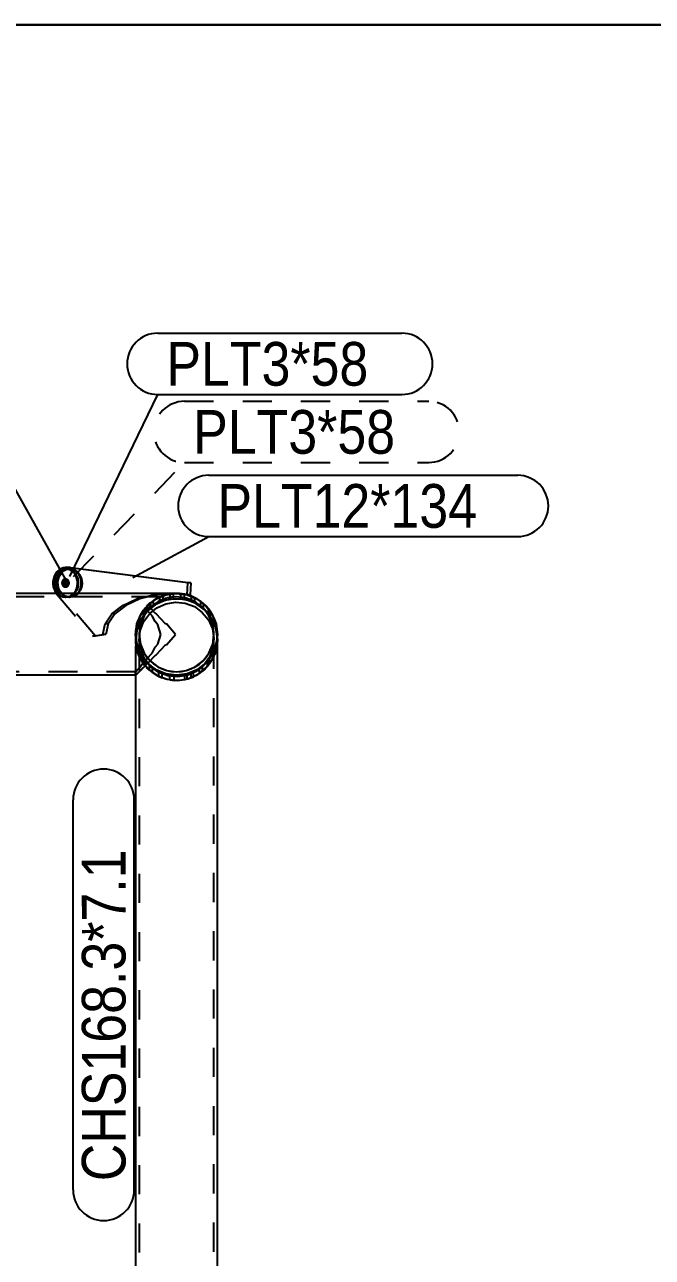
# Model space of a CAD drawing. Header units: millimetres. Extents: x 150000 to 150841, y 150000 to 150594.
# Drawn here: x 150350.9 to 150394, y 150490 to 150574.6 of the extents above; entities that cross this region are included whole.
import ezdxf

# ---------------------------------------------------------------- set-up
doc = ezdxf.new("R2010")
doc.units = ezdxf.units.MM
doc.linetypes.add('XKITLINE00', pattern=[0])
doc.linetypes.add('XKITLINE02', pattern=[4, 2, -2])
doc.styles.add('ARIAL', font='arial.ttf')

msp = doc.modelspace()

# ---------------------------------------------------------------- linework, layer by layer
at = {"color": 7, "linetype": 'XKITLINE00'}
for p, q in [((150822.962, 150574.58), (150017.917, 150574.58)), ((150017.944, 150574.605), (150822.945, 150574.605)), ((150359.987, 150553.427), (150376.757, 150553.427)), ((150353.812, 150536.284), (150346.121, 150549.961)), ((150353.945, 150536.723), (150359.987, 150549.227)), ((150359.987, 150549.227), (150376.757, 150549.227)), ((150363.491, 150543.677), (150384.711, 150543.677)), ((150358.278, 150536.669), (150363.491, 150539.477)), ((150363.491, 150539.477), (150384.711, 150539.477)), ((150354.18, 150494.634), (150354.18, 150521.412)), ((150358.38, 150494.634), (150358.38, 150521.412))]:
    msp.add_line(p, q, dxfattribs=at)
at = {"color": 7, "linetype": 'XKITLINE02'}
for p, q in [((150361.827, 150548.757), (150378.597, 150548.757)), ((150354.202, 150536.723), (150361.827, 150544.557)), ((150361.827, 150544.557), (150378.597, 150544.557)), ((150353.199, 150537.046), (150353.32, 150537.138)), ((150353.28, 150537.052), (150353.404, 150537.169)), ((150353.32, 150537.138), (150353.453, 150537.204)), ((150353.404, 150537.169), (150353.543, 150537.259)), ((150353.526, 150537.138), (150353.405, 150537.046)), ((150353.453, 150537.204), (150353.594, 150537.242)), ((150353.456, 150537.046), (150353.578, 150537.138)), ((150353.659, 150537.204), (150353.526, 150537.138)), ((150353.543, 150537.259), (150353.693, 150537.319)), ((150353.578, 150537.138), (150353.711, 150537.204)), ((150353.594, 150537.242), (150353.739, 150537.25)), ((150353.8, 150537.242), (150353.659, 150537.204)), ((150353.693, 150537.319), (150353.851, 150537.348)), ((150353.711, 150537.204), (150353.851, 150537.242)), ((150353.944, 150537.25), (150353.8, 150537.242)), ((150353.851, 150537.242), (150353.996, 150537.25)), ((150353.944, 150537.25), (150353.996, 150537.25)), ((150354.088, 150537.23), (150353.944, 150537.25)), ((150353.996, 150537.25), (150354.139, 150537.23)), ((150354.226, 150537.181), (150354.088, 150537.23)), ((150354.139, 150537.23), (150354.277, 150537.181)), ((150354.226, 150537.181), (150354.277, 150537.181)), ((150354.355, 150537.104), (150354.226, 150537.181)), ((150354.277, 150537.181), (150354.406, 150537.104)), ((150354.47, 150537.003), (150354.355, 150537.104)), ((150354.406, 150537.104), (150354.521, 150537.003)), ((150352.881, 150536.319), (150352.898, 150536.486)), ((150352.888, 150536.15), (150352.881, 150536.319)), ((150352.889, 150536.647), (150352.941, 150536.647)), ((150352.898, 150536.486), (150352.941, 150536.647)), ((150352.941, 150536.647), (150353.006, 150536.797)), ((150353.002, 150536.212), (150353.005, 150536.397)), ((150353.005, 150536.397), (150353.036, 150536.58)), ((150353.006, 150536.797), (150353.093, 150536.932)), ((150353.036, 150536.58), (150353.093, 150536.753)), ((150353.104, 150536.486), (150353.086, 150536.319)), ((150353.086, 150536.319), (150353.094, 150536.15)), ((150353.093, 150536.932), (150353.199, 150537.046)), ((150353.093, 150536.753), (150353.175, 150536.912)), ((150353.146, 150536.647), (150353.104, 150536.486)), ((150353.138, 150536.319), (150353.156, 150536.486)), ((150353.145, 150536.15), (150353.138, 150536.319)), ((150353.212, 150536.797), (150353.146, 150536.647)), ((150353.146, 150536.647), (150353.198, 150536.647)), ((150353.156, 150536.486), (150353.198, 150536.647)), ((150353.175, 150536.912), (150353.28, 150537.052)), ((150353.198, 150536.647), (150353.264, 150536.797)), ((150353.299, 150536.932), (150353.212, 150536.797)), ((150353.264, 150536.797), (150353.351, 150536.932)), ((150353.405, 150537.046), (150353.299, 150536.932)), ((150353.351, 150536.932), (150353.456, 150537.046)), ((150354.568, 150536.879), (150354.47, 150537.003)), ((150354.521, 150537.003), (150354.62, 150536.879)), ((150354.647, 150536.738), (150354.568, 150536.879)), ((150354.62, 150536.879), (150354.699, 150536.738)), ((150354.704, 150536.583), (150354.647, 150536.738)), ((150354.699, 150536.738), (150354.755, 150536.583)), ((150354.736, 150536.419), (150354.704, 150536.583)), ((150354.726, 150536.083), (150354.743, 150536.25)), ((150354.743, 150536.25), (150354.736, 150536.419)), ((150354.755, 150536.583), (150354.787, 150536.419)), ((150354.795, 150536.25), (150354.777, 150536.083)), ((150354.787, 150536.419), (150354.795, 150536.25)), ((150352.921, 150535.986), (150352.888, 150536.15)), ((150352.977, 150535.831), (150352.921, 150535.986)), ((150352.95, 150535.69), (150353.156, 150535.69)), ((150353.056, 150535.69), (150352.977, 150535.831)), ((150353.027, 150536.028), (150353.002, 150536.212)), ((150353.079, 150535.853), (150353.027, 150536.028)), ((150353.05, 150535.546), (150353.037, 150535.565)), ((150353.256, 150535.546), (150353.05, 150535.546)), ((150353.05, 150535.546), (150355.511, 150532.638)), ((150353.154, 150535.566), (150353.056, 150535.69)), ((150353.156, 150535.69), (150353.079, 150535.853)), ((150353.094, 150536.15), (150353.126, 150535.986)), ((150353.105, 150535.565), (150353.218, 150535.465)), ((150353.126, 150535.986), (150353.183, 150535.831)), ((150353.178, 150535.986), (150353.145, 150536.15)), ((150353.27, 150535.465), (150353.154, 150535.566)), ((150353.256, 150535.546), (150353.156, 150535.69)), ((150353.234, 150535.831), (150353.178, 150535.986)), ((150353.183, 150535.831), (150353.261, 150535.69)), ((150353.218, 150535.465), (150353.347, 150535.388)), ((150353.313, 150535.69), (150353.234, 150535.831)), ((150355.716, 150532.638), (150353.256, 150535.546)), ((150353.261, 150535.69), (150353.36, 150535.566)), ((150353.398, 150535.388), (150353.27, 150535.465)), ((150353.411, 150535.566), (150353.313, 150535.69)), ((150353.36, 150535.566), (150353.475, 150535.465)), ((150353.527, 150535.465), (150353.411, 150535.566)), ((150353.475, 150535.465), (150353.604, 150535.388)), ((150353.655, 150535.388), (150353.527, 150535.465)), ((150353.914, 150535.365), (150354.047, 150535.431)), ((150354.098, 150535.431), (150353.965, 150535.365)), ((150354.047, 150535.431), (150354.168, 150535.522)), ((150354.219, 150535.522), (150354.098, 150535.431)), ((150354.168, 150535.522), (150354.207, 150535.565)), ((150354.171, 150535.365), (150354.304, 150535.431)), ((150354.219, 150535.522), (150354.258, 150535.565)), ((150354.355, 150535.431), (150354.222, 150535.365)), ((150354.304, 150535.431), (150354.425, 150535.522)), ((150354.476, 150535.522), (150354.355, 150535.431)), ((150354.425, 150535.522), (150354.531, 150535.637)), ((150354.582, 150535.637), (150354.476, 150535.522)), ((150354.531, 150535.637), (150354.618, 150535.772)), ((150354.669, 150535.772), (150354.582, 150535.637)), ((150354.618, 150535.772), (150354.683, 150535.922)), ((150354.735, 150535.922), (150354.669, 150535.772)), ((150354.683, 150535.922), (150354.726, 150536.083)), ((150354.683, 150535.922), (150354.735, 150535.922)), ((150354.777, 150536.083), (150354.735, 150535.922)), ((150358.556, 150535.189), (150359.685, 150535.469)), ((150359.89, 150535.469), (150358.762, 150535.189)), ((150359.685, 150535.469), (150360.895, 150535.565)), ((150359.89, 150535.469), (150359.685, 150535.469)), ((150360.532, 150535.469), (150359.877, 150535.197)), ((150359.882, 150535.189), (150360.558, 150535.469)), ((150361.101, 150535.565), (150359.89, 150535.469)), ((150360.355, 150535.406), (150360.132, 150535.315)), ((150360.355, 150535.406), (150360.448, 150535.434)), ((150360.355, 150535.052), (150360.355, 150535.406)), ((150360.556, 150535.479), (150360.532, 150535.469)), ((150360.543, 150535.463), (150360.568, 150535.47)), ((150360.558, 150535.469), (150361.284, 150535.565)), ((150360.837, 150535.528), (150360.672, 150535.494)), ((150361.082, 150535.557), (150360.837, 150535.528)), ((150360.837, 150535.174), (150360.837, 150535.528)), ((150361.208, 150535.565), (150360.895, 150535.565)), ((150361.174, 150535.56), (150361.082, 150535.557)), ((150361.082, 150535.204), (150361.082, 150535.557)), ((150361.33, 150535.565), (150361.271, 150535.563)), ((150361.284, 150535.565), (150362.01, 150535.469)), ((150361.284, 150535.565), (150361.284, 150535.565)), ((150362.01, 150535.469), (150361.284, 150535.565)), ((150361.578, 150535.55), (150361.33, 150535.565)), ((150362.216, 150535.469), (150361.49, 150535.565)), ((150361.578, 150535.196), (150361.578, 150535.55)), ((150361.827, 150535.511), (150361.578, 150535.55)), ((150361.827, 150535.158), (150361.827, 150535.511)), ((150362.019, 150535.465), (150361.827, 150535.511)), ((150362.01, 150535.469), (150362.687, 150535.189)), ((150360.191, 150535.328), (150312.377, 150535.328)), ((150353.347, 150535.388), (150353.398, 150535.388)), ((150353.347, 150535.388), (150353.485, 150535.339)), ((150353.537, 150535.339), (150353.398, 150535.388)), ((150353.485, 150535.339), (150353.629, 150535.318)), ((150353.68, 150535.318), (150353.537, 150535.339)), ((150353.604, 150535.388), (150353.655, 150535.388)), ((150353.604, 150535.388), (150353.742, 150535.339)), ((150353.629, 150535.318), (150353.773, 150535.327)), ((150353.629, 150535.318), (150353.68, 150535.318)), ((150353.794, 150535.339), (150353.655, 150535.388)), ((150353.824, 150535.327), (150353.68, 150535.318)), ((150353.742, 150535.339), (150353.886, 150535.318)), ((150353.773, 150535.327), (150353.914, 150535.365)), ((150353.937, 150535.318), (150353.794, 150535.339)), ((150353.965, 150535.365), (150353.824, 150535.327)), ((150353.886, 150535.318), (150354.03, 150535.327)), ((150353.886, 150535.318), (150353.937, 150535.318)), ((150354.081, 150535.327), (150353.937, 150535.318)), ((150354.03, 150535.327), (150354.171, 150535.365)), ((150354.222, 150535.365), (150354.081, 150535.327)), ((150356.844, 150534.162), (150357.588, 150534.743)), ((150357.793, 150534.743), (150357.05, 150534.162)), ((150357.588, 150534.743), (150358.556, 150535.189)), ((150357.793, 150534.743), (150357.588, 150534.743)), ((150358.762, 150535.189), (150357.793, 150534.743)), ((150358.762, 150535.189), (150358.556, 150535.189)), ((150358.846, 150534.167), (150359.294, 150534.75)), ((150358.855, 150534.162), (150359.301, 150534.743)), ((150359.157, 150534.586), (150359.011, 150534.4)), ((150359.468, 150534.575), (150359.06, 150534.044)), ((150359.157, 150534.586), (150359.247, 150534.682)), ((150359.157, 150534.233), (150359.157, 150534.586)), ((150359.814, 150534.795), (150359.245, 150534.333)), ((150359.249, 150534.739), (150359.284, 150534.775)), ((150359.249, 150534.739), (150359.285, 150534.739)), ((150359.256, 150534.694), (150359.249, 150534.739)), ((150359.249, 150534.362), (150359.273, 150534.575)), ((150359.273, 150534.575), (150359.256, 150534.692)), ((150359.431, 150534.907), (150359.284, 150534.775)), ((150359.284, 150534.743), (150359.284, 150534.775)), ((150359.284, 150534.73), (150359.284, 150534.743)), ((150359.284, 150534.398), (150359.284, 150534.721)), ((150359.285, 150534.739), (150359.294, 150534.75)), ((150359.285, 150534.739), (150359.288, 150534.743)), ((150359.286, 150534.723), (150359.313, 150534.752)), ((150359.288, 150534.743), (150359.294, 150534.75)), ((150359.294, 150534.75), (150359.877, 150535.197)), ((150359.294, 150534.75), (150359.865, 150535.189)), ((150359.301, 150534.743), (150359.882, 150535.189)), ((150359.323, 150534.41), (150359.511, 150534.577)), ((150359.348, 150534.785), (150359.511, 150534.93)), ((150359.418, 150534.17), (150359.938, 150534.593)), ((150359.498, 150534.907), (150359.431, 150534.907)), ((150359.459, 150534.743), (150359.431, 150534.907)), ((150359.431, 150534.53), (150359.459, 150534.743)), ((150360, 150534.983), (150359.468, 150534.575)), ((150359.699, 150535.073), (150359.511, 150534.93)), ((150359.511, 150534.577), (150359.511, 150534.93)), ((150359.511, 150534.577), (150359.699, 150534.72)), ((150359.598, 150534.983), (150359.877, 150535.197)), ((150359.699, 150535.073), (150359.788, 150535.128)), ((150359.699, 150534.72), (150359.699, 150535.073)), ((150359.699, 150534.72), (150359.907, 150534.849)), ((150360.482, 150535.094), (150359.814, 150534.795)), ((150359.877, 150535.197), (150359.865, 150535.189)), ((150359.865, 150535.176), (150359.893, 150535.194)), ((150359.877, 150535.197), (150359.877, 150535.197)), ((150359.907, 150534.849), (150360.132, 150534.962)), ((150359.938, 150534.593), (150360.55, 150534.867)), ((150359.98, 150535.24), (150360.191, 150535.328)), ((150359.98, 150535.24), (150360.191, 150535.328)), ((150359.996, 150535.247), (150360.132, 150535.315)), ((150360.62, 150535.24), (150360, 150534.983)), ((150360.132, 150534.962), (150360.132, 150535.315)), ((150360.132, 150534.962), (150360.355, 150535.052)), ((150360.355, 150535.052), (150360.591, 150535.124)), ((150361.205, 150535.21), (150360.482, 150535.094)), ((150360.55, 150534.867), (150361.212, 150534.973)), ((150360.591, 150535.124), (150360.837, 150535.174)), ((150361.284, 150535.328), (150360.62, 150535.24)), ((150360.837, 150535.174), (150361.082, 150535.204)), ((150361.082, 150535.204), (150361.33, 150535.211)), ((150361.933, 150535.135), (150361.205, 150535.21)), ((150361.212, 150534.973), (150361.878, 150534.904)), ((150361.949, 150535.24), (150361.284, 150535.328)), ((150361.33, 150535.211), (150361.578, 150535.196)), ((150361.578, 150535.196), (150361.827, 150535.158)), ((150361.827, 150535.158), (150362.069, 150535.1)), ((150361.878, 150534.904), (150362.505, 150534.665)), ((150362.617, 150534.874), (150361.933, 150535.135)), ((150362.568, 150534.983), (150361.949, 150535.24)), ((150362.069, 150535.1), (150362.299, 150535.022)), ((150362.299, 150535.022), (150362.299, 150535.376)), ((150362.299, 150535.022), (150362.531, 150534.919)), ((150362.505, 150534.665), (150363.048, 150534.273)), ((150362.531, 150534.919), (150362.531, 150535.272)), ((150362.531, 150534.919), (150362.747, 150534.8)), ((150363.1, 150534.575), (150362.568, 150534.983)), ((150363.211, 150534.445), (150362.617, 150534.874)), ((150362.697, 150535.181), (150362.67, 150535.196)), ((150362.687, 150535.189), (150363.268, 150534.743)), ((150362.747, 150534.8), (150362.946, 150534.667)), ((150362.946, 150534.667), (150362.946, 150535.021)), ((150362.946, 150534.667), (150363.141, 150534.508)), ((150363.508, 150534.044), (150363.1, 150534.575)), ((150363.141, 150534.508), (150363.141, 150534.861)), ((150363.277, 150534.73), (150363.25, 150534.756)), ((150363.268, 150534.743), (150363.713, 150534.162)), ((150356.377, 150533.486), (150356.844, 150534.162)), ((150357.05, 150534.162), (150356.583, 150533.486)), ((150357.05, 150534.162), (150356.844, 150534.162)), ((150358.816, 150533.739), (150358.555, 150533.055)), ((150358.565, 150533.488), (150358.846, 150534.167)), ((150358.575, 150533.486), (150358.855, 150534.162)), ((150358.608, 150533.588), (150358.665, 150533.76)), ((150358.759, 150533.979), (150358.665, 150533.76)), ((150358.665, 150533.406), (150358.665, 150533.76)), ((150358.759, 150533.979), (150358.807, 150534.068)), ((150358.759, 150533.625), (150358.759, 150533.979)), ((150358.759, 150533.625), (150358.874, 150533.839)), ((150359.06, 150534.044), (150358.804, 150533.424)), ((150359.245, 150534.333), (150358.816, 150533.739)), ((150358.845, 150534.138), (150358.865, 150534.176)), ((150358.874, 150533.839), (150359.011, 150534.046)), ((150358.902, 150534.235), (150359.011, 150534.4)), ((150359.011, 150534.046), (150359.011, 150534.4)), ((150359.011, 150534.046), (150359.157, 150534.233)), ((150359.025, 150533.627), (150359.418, 150534.17)), ((150359.157, 150534.233), (150359.323, 150534.41)), ((150359.249, 150534.362), (150359.284, 150534.398)), ((150359.249, 150534.362), (150359.303, 150534.362)), ((150359.284, 150534.398), (150359.431, 150534.53)), ((150359.303, 150534.362), (150359.509, 150534.53)), ((150359.603, 150534.044), (150359.303, 150534.362)), ((150359.431, 150534.53), (150359.509, 150534.53)), ((150359.509, 150534.53), (150359.811, 150534.209)), ((150359.811, 150533.636), (150359.603, 150534.044)), ((150359.811, 150534.209), (150359.892, 150534.162)), ((150359.892, 150534.162), (150360.48, 150533.526)), ((150363.048, 150534.273), (150363.471, 150533.752)), ((150363.141, 150534.508), (150363.317, 150534.338)), ((150363.673, 150533.877), (150363.211, 150534.445)), ((150363.317, 150534.338), (150363.474, 150534.159)), ((150363.471, 150533.752), (150363.745, 150533.141)), ((150363.474, 150534.159), (150363.474, 150534.513)), ((150363.62, 150533.957), (150363.474, 150534.159)), ((150363.765, 150533.424), (150363.508, 150534.044)), ((150363.62, 150533.957), (150363.62, 150534.311)), ((150363.62, 150533.957), (150363.747, 150533.749)), ((150363.972, 150533.208), (150363.673, 150533.877)), ((150363.72, 150534.146), (150363.699, 150534.181)), ((150363.713, 150534.162), (150363.994, 150533.486)), ((150363.747, 150533.749), (150363.852, 150533.534)), ((150363.852, 150533.534), (150363.852, 150533.888)), ((150356.218, 150532.76), (150356.377, 150533.486)), ((150356.583, 150533.486), (150356.377, 150533.486)), ((150356.583, 150533.486), (150356.423, 150532.76)), ((150358.469, 150532.76), (150358.565, 150533.488)), ((150358.479, 150532.76), (150358.575, 150533.486)), ((150358.555, 150533.055), (150358.48, 150532.327)), ((150358.484, 150532.868), (150358.495, 150533.052)), ((150358.53, 150533.29), (150358.495, 150533.052)), ((150358.495, 150532.698), (150358.495, 150533.052)), ((150358.495, 150532.698), (150358.53, 150532.937)), ((150358.53, 150533.29), (150358.55, 150533.373)), ((150358.53, 150532.937), (150358.53, 150533.29)), ((150358.53, 150532.937), (150358.587, 150533.173)), ((150358.572, 150533.462), (150358.581, 150533.5)), ((150358.587, 150533.173), (150358.665, 150533.406)), ((150358.665, 150533.406), (150358.759, 150533.625)), ((150358.804, 150533.424), (150358.716, 150532.76)), ((150358.717, 150532.333), (150358.786, 150533)), ((150358.786, 150533), (150359.025, 150533.627)), ((150360.007, 150533.424), (150359.811, 150533.636)), ((150360.202, 150532.76), (150360.007, 150533.424)), ((150360.48, 150533.526), (150360.585, 150533.486)), ((150361.205, 150532.76), (150360.585, 150533.486)), ((150363.745, 150533.141), (150363.851, 150532.479)), ((150363.852, 150532.76), (150363.765, 150533.424)), ((150363.941, 150533.304), (150363.852, 150533.534)), ((150363.941, 150533.304), (150363.941, 150533.658)), ((150363.941, 150533.304), (150364.009, 150533.071)), ((150364.088, 150532.485), (150363.972, 150533.208)), ((150363.996, 150533.469), (150363.985, 150533.507)), ((150363.994, 150533.486), (150364.089, 150532.76)), ((150364.009, 150533.071), (150364.056, 150532.835)), ((150364.056, 150532.835), (150364.056, 150533.188)), ((150364.083, 150532.592), (150364.083, 150532.946)), ((150355.511, 150532.638), (150356.218, 150532.76)), ((150355.716, 150532.638), (150355.511, 150532.638)), ((150356.423, 150532.76), (150355.716, 150532.638)), ((150356.423, 150532.76), (150356.218, 150532.76)), ((150358.565, 150532.031), (150358.469, 150532.76)), ((150358.575, 150532.034), (150358.479, 150532.76)), ((150358.48, 150532.754), (150358.48, 150532.765)), ((150358.48, 150532.456), (150358.495, 150532.698)), ((150358.48, 150532.456), (150358.48, 150532.679)), ((150358.486, 150532.213), (150358.48, 150532.456)), ((150358.48, 150529.969), (150358.48, 150532.327)), ((150358.48, 150532.327), (150358.596, 150531.604)), ((150358.481, 150532.742), (150358.481, 150532.772)), ((150358.486, 150532.566), (150358.484, 150532.65)), ((150358.486, 150532.213), (150358.486, 150532.566)), ((150358.486, 150532.566), (150358.512, 150532.324)), ((150358.512, 150531.971), (150358.486, 150532.213)), ((150358.512, 150531.971), (150358.512, 150532.324)), ((150358.555, 150532.113), (150358.512, 150532.324)), ((150358.846, 150531.352), (150358.565, 150532.031)), ((150358.577, 150532.027), (150358.574, 150532.038)), ((150358.855, 150531.357), (150358.575, 150532.034)), ((150358.716, 150532.76), (150358.804, 150532.095)), ((150358.717, 150532.333), (150358.717, 150452.233)), ((150358.824, 150531.671), (150358.717, 150532.333)), ((150358.804, 150532.095), (150359.06, 150531.476)), ((150359.811, 150531.883), (150360.007, 150532.095)), ((150360.007, 150532.095), (150360.202, 150532.76)), ((150360.585, 150532.034), (150360.48, 150531.993)), ((150360.585, 150532.034), (150361.205, 150532.76)), ((150363.508, 150531.476), (150363.765, 150532.095)), ((150363.994, 150532.034), (150363.713, 150531.357)), ((150363.765, 150532.095), (150363.852, 150532.76)), ((150363.851, 150532.479), (150363.783, 150531.812)), ((150363.851, 150454.39), (150363.851, 150532.479)), ((150363.992, 150532.029), (150363.995, 150532.042)), ((150364.089, 150532.76), (150363.994, 150532.034)), ((150364.015, 150531.771), (150364.088, 150532.485)), ((150364.083, 150532.592), (150364.056, 150532.835)), ((150364.083, 150532.592), (150364.089, 150532.35)), ((150364.088, 150532.747), (150364.087, 150532.777)), ((150364.088, 150532.342), (150364.088, 150532.485)), ((150358.56, 150531.734), (150358.512, 150531.971)), ((150358.628, 150531.501), (150358.56, 150531.734)), ((150358.596, 150531.604), (150358.896, 150530.935)), ((150358.628, 150531.854), (150358.6, 150531.95)), ((150358.628, 150531.501), (150358.628, 150531.854)), ((150358.628, 150531.854), (150358.716, 150531.624)), ((150358.716, 150531.271), (150358.628, 150531.501)), ((150358.716, 150531.271), (150358.716, 150531.624)), ((150358.822, 150531.41), (150358.716, 150531.624)), ((150358.822, 150531.056), (150358.716, 150531.271)), ((150358.829, 150531.399), (150358.822, 150531.41)), ((150359.098, 150531.06), (150358.824, 150531.671)), ((150359.125, 150530.989), (150358.846, 150531.352)), ((150359.301, 150530.776), (150358.855, 150531.357)), ((150358.949, 150531.201), (150358.886, 150531.305)), ((150358.949, 150530.847), (150358.949, 150531.201)), ((150358.949, 150531.201), (150359.095, 150530.999)), ((150359.06, 150531.476), (150359.468, 150530.944)), ((150359.242, 150531.092), (150359.603, 150531.476)), ((150359.811, 150531.31), (150359.308, 150530.776)), ((150359.603, 150531.476), (150359.811, 150531.883)), ((150359.892, 150531.357), (150359.811, 150531.31)), ((150360.48, 150531.993), (150359.892, 150531.357)), ((150363.1, 150530.944), (150363.508, 150531.476)), ((150363.544, 150531.185), (150363.151, 150530.642)), ((150363.713, 150531.357), (150363.268, 150530.776)), ((150363.783, 150531.812), (150363.544, 150531.185)), ((150363.754, 150531.077), (150364.008, 150531.743)), ((150358.556, 150530.279), (150358.792, 150530.536)), ((150358.592, 150530.337), (150358.569, 150530.279)), ((150358.807, 150530.536), (150358.592, 150530.337)), ((150358.792, 150530.536), (150358.812, 150530.575)), ((150358.891, 150530.681), (150358.807, 150530.536)), ((150358.812, 150530.575), (150359.159, 150530.944)), ((150358.86, 150530.33), (150358.812, 150530.303)), ((150358.949, 150530.847), (150358.822, 150531.056)), ((150359.242, 150530.735), (150358.86, 150530.33)), ((150358.996, 150530.78), (150358.891, 150530.681)), ((150358.896, 150530.935), (150359.358, 150530.367)), ((150359.095, 150530.645), (150358.949, 150530.847)), ((150358.996, 150531.157), (150358.968, 150531.157)), ((150358.968, 150531.157), (150359.075, 150531.01)), ((150358.986, 150530.944), (150358.968, 150531.157)), ((150358.968, 150530.78), (150358.986, 150530.944)), ((150358.968, 150530.78), (150358.996, 150530.78)), ((150359.075, 150530.633), (150358.968, 150530.78)), ((150359.133, 150530.612), (150358.996, 150530.78)), ((150359.093, 150530.989), (150359.075, 150531.01)), ((150359.075, 150531.01), (150359.075, 150530.633)), ((150359.093, 150530.612), (150359.075, 150530.633)), ((150359.095, 150530.989), (150359.095, 150530.999)), ((150359.103, 150530.989), (150359.095, 150530.999)), ((150359.095, 150530.645), (150359.095, 150530.972)), ((150359.097, 150530.642), (150359.095, 150530.645)), ((150359.52, 150530.539), (150359.098, 150531.06)), ((150359.124, 150530.612), (150359.133, 150530.612)), ((150359.128, 150530.608), (150359.133, 150530.612)), ((150359.159, 150530.944), (150359.242, 150531.092)), ((150359.308, 150530.776), (150359.242, 150530.735)), ((150359.882, 150530.33), (150359.301, 150530.776)), ((150359.358, 150530.367), (150359.951, 150529.938)), ((150359.468, 150530.944), (150360, 150530.536)), ((150360.064, 150530.147), (150359.52, 150530.539)), ((150360.558, 150530.05), (150359.882, 150530.33)), ((150360, 150530.536), (150360.62, 150530.279)), ((150361.949, 150530.279), (150362.568, 150530.536)), ((150362.687, 150530.33), (150362.01, 150530.05)), ((150362.568, 150530.536), (150363.1, 150530.944)), ((150363.151, 150530.642), (150362.631, 150530.219)), ((150363.268, 150530.776), (150362.687, 150530.33)), ((150362.755, 150530.017), (150363.323, 150530.479)), ((150363.323, 150530.479), (150363.749, 150531.069)), ((150363.752, 150531.074), (150363.754, 150531.077)), ((150358.484, 150530.192), (150314.085, 150530.192)), ((150358.569, 150530.279), (150358.475, 150530.202)), ((150358.475, 150530.202), (150358.484, 150530.192)), ((150358.475, 150529.965), (150358.475, 150530.202)), ((150358.484, 150529.955), (150358.48, 150529.959)), ((150358.484, 150529.955), (150358.48, 150529.955)), ((150358.484, 150530.192), (150358.55, 150530.277)), ((150358.55, 150530.04), (150358.484, 150529.955)), ((150358.55, 150530.277), (150358.556, 150530.279)), ((150358.579, 150530.05), (150358.55, 150530.04)), ((150358.812, 150530.303), (150358.579, 150530.05)), ((150359.951, 150529.938), (150360.635, 150529.677)), ((150360.69, 150529.908), (150360.064, 150530.147)), ((150361.284, 150529.955), (150360.558, 150530.05)), ((150360.62, 150530.279), (150361.284, 150530.192)), ((150360.635, 150529.677), (150361.364, 150529.602)), ((150361.357, 150529.839), (150360.69, 150529.908)), ((150361.284, 150530.192), (150361.949, 150530.279)), ((150362.01, 150530.05), (150361.284, 150529.955)), ((150362.019, 150529.945), (150361.357, 150529.839)), ((150361.364, 150529.602), (150362.087, 150529.718)), ((150362.631, 150530.219), (150362.019, 150529.945)), ((150362.087, 150529.718), (150362.755, 150530.017))]:
    msp.add_line(p, q, dxfattribs=at)
at = {"color": 2, "linetype": 'XKITLINE00'}
for p, q in [((150353.198, 150537.169), (150353.074, 150537.052)), ((150353.269, 150537.138), (150353.148, 150537.046)), ((150353.337, 150537.259), (150353.198, 150537.169)), ((150353.402, 150537.204), (150353.269, 150537.138)), ((150353.488, 150537.319), (150353.337, 150537.259)), ((150353.543, 150537.242), (150353.402, 150537.204)), ((150353.645, 150537.348), (150353.488, 150537.319)), ((150353.687, 150537.25), (150353.543, 150537.242)), ((150353.645, 150537.348), (150353.851, 150537.348)), ((150353.804, 150537.345), (150353.645, 150537.348)), ((150353.687, 150537.25), (150353.739, 150537.25)), ((150353.831, 150537.23), (150353.687, 150537.25)), ((150353.739, 150537.25), (150353.882, 150537.23)), ((150354.01, 150537.345), (150353.804, 150537.345)), ((150362.066, 150536.3), (150353.804, 150537.345)), ((150353.969, 150537.181), (150353.831, 150537.23)), ((150353.851, 150537.348), (150354.01, 150537.345)), ((150353.882, 150537.23), (150354.02, 150537.181)), ((150353.969, 150537.181), (150354.02, 150537.181)), ((150354.097, 150537.104), (150353.969, 150537.181)), ((150354.01, 150537.345), (150362.271, 150536.3)), ((150354.02, 150537.181), (150354.149, 150537.104)), ((150354.213, 150537.003), (150354.097, 150537.104)), ((150354.149, 150537.104), (150354.264, 150537.003)), ((150352.8, 150536.397), (150352.797, 150536.212)), ((150352.83, 150536.58), (150352.8, 150536.397)), ((150352.847, 150536.486), (150352.829, 150536.319)), ((150352.829, 150536.319), (150352.837, 150536.15)), ((150352.887, 150536.753), (150352.83, 150536.58)), ((150352.889, 150536.647), (150352.847, 150536.486)), ((150352.969, 150536.912), (150352.887, 150536.753)), ((150352.955, 150536.797), (150352.889, 150536.647)), ((150353.042, 150536.932), (150352.955, 150536.797)), ((150353.074, 150537.052), (150352.969, 150536.912)), ((150353.148, 150537.046), (150353.042, 150536.932)), ((150354.311, 150536.879), (150354.213, 150537.003)), ((150354.264, 150537.003), (150354.363, 150536.879)), ((150354.39, 150536.738), (150354.311, 150536.879)), ((150354.363, 150536.879), (150354.441, 150536.738)), ((150354.446, 150536.583), (150354.39, 150536.738)), ((150354.441, 150536.738), (150354.498, 150536.583)), ((150354.479, 150536.419), (150354.446, 150536.583)), ((150354.469, 150536.083), (150354.486, 150536.25)), ((150354.486, 150536.25), (150354.479, 150536.419)), ((150354.498, 150536.583), (150354.53, 150536.419)), ((150354.538, 150536.25), (150354.52, 150536.083)), ((150354.53, 150536.419), (150354.538, 150536.25)), ((150362.01, 150535.469), (150362.066, 150536.3)), ((150362.271, 150536.3), (150362.066, 150536.3)), ((150362.271, 150536.3), (150362.216, 150535.469)), ((150360.895, 150535.565), (150311.584, 150535.565)), ((150352.797, 150536.212), (150352.821, 150536.028)), ((150352.821, 150536.028), (150352.873, 150535.853)), ((150352.837, 150536.15), (150352.869, 150535.986)), ((150352.869, 150535.986), (150352.926, 150535.831)), ((150352.873, 150535.853), (150352.95, 150535.69)), ((150352.926, 150535.831), (150353.004, 150535.69)), ((150353.037, 150535.565), (150352.95, 150535.69)), ((150353.004, 150535.69), (150353.103, 150535.566)), ((150353.103, 150535.566), (150353.105, 150535.565)), ((150354.207, 150535.565), (150354.274, 150535.637)), ((150354.258, 150535.565), (150354.325, 150535.637)), ((150354.274, 150535.637), (150354.361, 150535.772)), ((150354.412, 150535.772), (150354.325, 150535.637)), ((150354.361, 150535.772), (150354.426, 150535.922)), ((150354.478, 150535.922), (150354.412, 150535.772)), ((150354.426, 150535.922), (150354.469, 150536.083)), ((150354.426, 150535.922), (150354.478, 150535.922)), ((150354.52, 150536.083), (150354.478, 150535.922)), ((150359.877, 150535.197), (150360.556, 150535.479)), ((150360.448, 150535.434), (150360.543, 150535.463)), ((150360.556, 150535.479), (150361.208, 150535.565)), ((150360.568, 150535.47), (150360.591, 150535.477)), ((150360.672, 150535.494), (150360.591, 150535.477)), ((150361.284, 150535.565), (150360.895, 150535.565)), ((150361.271, 150535.563), (150361.174, 150535.56)), ((150361.49, 150535.565), (150361.284, 150535.565)), ((150362.216, 150535.469), (150362.01, 150535.469)), ((150362.069, 150535.453), (150362.019, 150535.465)), ((150362.299, 150535.376), (150362.069, 150535.453)), ((150358.846, 150534.162), (150359.294, 150534.743)), ((150359.247, 150534.682), (150359.286, 150534.723)), ((150359.256, 150534.692), (150359.256, 150534.694)), ((150359.284, 150534.721), (150359.284, 150534.73)), ((150359.294, 150534.743), (150359.865, 150535.189)), ((150359.313, 150534.752), (150359.323, 150534.764)), ((150359.323, 150534.764), (150359.348, 150534.785)), ((150359.788, 150535.128), (150359.865, 150535.176)), ((150359.865, 150535.189), (150359.877, 150535.197)), ((150359.893, 150535.194), (150359.907, 150535.202)), ((150359.907, 150535.202), (150359.996, 150535.247)), ((150362.531, 150535.272), (150362.299, 150535.376)), ((150362.67, 150535.196), (150362.531, 150535.272)), ((150362.697, 150535.181), (150362.747, 150535.153)), ((150362.747, 150535.153), (150362.946, 150535.021)), ((150363.141, 150534.861), (150362.946, 150535.021)), ((150363.25, 150534.756), (150363.141, 150534.861)), ((150363.317, 150534.692), (150363.277, 150534.73)), ((150363.474, 150534.513), (150363.317, 150534.692)), ((150358.565, 150533.486), (150358.846, 150534.162)), ((150358.807, 150534.068), (150358.845, 150534.138)), ((150358.865, 150534.176), (150358.874, 150534.192)), ((150358.874, 150534.192), (150358.902, 150534.235)), ((150363.62, 150534.311), (150363.474, 150534.513)), ((150363.699, 150534.181), (150363.62, 150534.311)), ((150363.747, 150534.102), (150363.72, 150534.146)), ((150363.852, 150533.888), (150363.747, 150534.102)), ((150363.941, 150533.658), (150363.852, 150533.888)), ((150358.469, 150532.76), (150358.565, 150533.486)), ((150358.48, 150532.809), (150358.484, 150532.868)), ((150358.55, 150533.373), (150358.572, 150533.462)), ((150358.581, 150533.5), (150358.587, 150533.526)), ((150358.587, 150533.526), (150358.608, 150533.588)), ((150363.985, 150533.507), (150363.941, 150533.658)), ((150364.009, 150533.424), (150363.996, 150533.469)), ((150364.056, 150533.188), (150364.009, 150533.424)), ((150364.083, 150532.946), (150364.056, 150533.188)), ((150364.087, 150532.777), (150364.083, 150532.946)), ((150358.565, 150532.034), (150358.469, 150532.76)), ((150358.48, 150532.765), (150358.48, 150532.809)), ((150358.481, 150532.772), (150358.48, 150532.809)), ((150358.48, 150532.679), (150358.48, 150532.754)), ((150358.484, 150532.65), (150358.481, 150532.742)), ((150358.56, 150532.088), (150358.555, 150532.113)), ((150358.574, 150532.038), (150358.56, 150532.088)), ((150358.846, 150531.357), (150358.565, 150532.034)), ((150358.6, 150531.95), (150358.577, 150532.027)), ((150363.981, 150531.986), (150363.992, 150532.029)), ((150363.995, 150532.042), (150364.038, 150532.222)), ((150364.038, 150532.222), (150364.073, 150532.46)), ((150364.038, 150531.869), (150364.038, 150532.222)), ((150364.038, 150531.869), (150364.073, 150532.107)), ((150364.073, 150532.46), (150364.089, 150532.703)), ((150364.073, 150532.107), (150364.073, 150532.46)), ((150364.089, 150532.35), (150364.073, 150532.107)), ((150364.089, 150532.703), (150364.088, 150532.747)), ((150364.088, 150454.421), (150364.088, 150532.342)), ((150364.089, 150532.35), (150364.089, 150532.703)), ((150358.886, 150531.305), (150358.829, 150531.399)), ((150359.125, 150530.989), (150358.846, 150531.357)), ((150363.557, 150531.113), (150363.694, 150531.32)), ((150363.694, 150531.32), (150363.81, 150531.534)), ((150363.754, 150531.077), (150363.81, 150531.18)), ((150363.81, 150531.534), (150363.903, 150531.753)), ((150363.81, 150531.18), (150363.81, 150531.534)), ((150363.81, 150531.18), (150363.903, 150531.399)), ((150363.903, 150531.753), (150363.981, 150531.986)), ((150363.903, 150531.399), (150363.903, 150531.753)), ((150363.981, 150531.632), (150363.903, 150531.399)), ((150364.038, 150531.869), (150363.981, 150531.632)), ((150364.008, 150531.743), (150364.013, 150531.757)), ((150364.013, 150531.757), (150364.015, 150531.771)), ((150358.592, 150530.082), (150358.86, 150530.33)), ((150358.86, 150530.33), (150358.891, 150530.385)), ((150358.891, 150530.385), (150359.128, 150530.608)), ((150359.093, 150530.989), (150359.125, 150530.989)), ((150359.093, 150530.989), (150359.115, 150530.776)), ((150359.115, 150530.776), (150359.093, 150530.612)), ((150359.093, 150530.612), (150359.124, 150530.612)), ((150359.095, 150530.972), (150359.095, 150530.989)), ((150359.253, 150530.465), (150359.097, 150530.642)), ((150359.253, 150530.818), (150359.103, 150530.989)), ((150359.253, 150530.818), (150359.431, 150530.648)), ((150359.431, 150530.294), (150359.253, 150530.465)), ((150359.431, 150530.294), (150359.431, 150530.648)), ((150359.431, 150530.648), (150359.628, 150530.488)), ((150359.628, 150530.134), (150359.628, 150530.488)), ((150359.628, 150530.488), (150359.834, 150530.352)), ((150359.834, 150530.352), (150360.057, 150530.231)), ((150362.661, 150530.31), (150362.869, 150530.439)), ((150362.869, 150530.439), (150363.058, 150530.582)), ((150362.869, 150530.086), (150362.869, 150530.439)), ((150363.058, 150530.582), (150363.245, 150530.749)), ((150363.058, 150530.229), (150363.058, 150530.582)), ((150363.245, 150530.395), (150363.058, 150530.229)), ((150363.245, 150530.749), (150363.412, 150530.926)), ((150363.412, 150530.573), (150363.245, 150530.395)), ((150363.412, 150530.926), (150363.557, 150531.113)), ((150363.412, 150530.573), (150363.412, 150530.926)), ((150363.412, 150530.573), (150363.557, 150530.759)), ((150363.557, 150530.759), (150363.557, 150531.113)), ((150363.557, 150530.759), (150363.694, 150530.966)), ((150363.694, 150530.966), (150363.752, 150531.074)), ((150363.749, 150531.069), (150363.752, 150531.073)), ((150363.752, 150531.073), (150363.754, 150531.077)), ((150358.48, 150529.955), (150314.085, 150529.955)), ((150358.475, 150529.965), (150358.579, 150530.05)), ((150358.48, 150529.959), (150358.475, 150529.965)), ((150358.48, 150453.898), (150358.48, 150529.969)), ((150358.579, 150530.05), (150358.592, 150530.082)), ((150359.431, 150530.294), (150359.628, 150530.134)), ((150359.834, 150529.998), (150359.628, 150530.134)), ((150360.057, 150529.877), (150359.834, 150529.998)), ((150360.057, 150529.877), (150360.057, 150530.231)), ((150360.057, 150530.231), (150360.296, 150530.126)), ((150360.057, 150529.877), (150360.296, 150529.772)), ((150360.296, 150529.772), (150360.296, 150530.126)), ((150360.296, 150530.126), (150360.557, 150530.043)), ((150360.557, 150529.689), (150360.296, 150529.772)), ((150360.557, 150530.043), (150360.831, 150529.985)), ((150360.831, 150529.632), (150360.557, 150529.689)), ((150360.831, 150529.632), (150360.831, 150529.985)), ((150360.831, 150529.985), (150361.113, 150529.953)), ((150360.831, 150529.632), (150361.113, 150529.6)), ((150361.113, 150529.953), (150361.485, 150529.955)), ((150361.113, 150529.6), (150361.113, 150529.953)), ((150361.485, 150529.601), (150361.113, 150529.6)), ((150361.485, 150529.955), (150361.85, 150530.005)), ((150361.85, 150529.651), (150361.485, 150529.601)), ((150362.003, 150530.041), (150361.85, 150530.005)), ((150361.85, 150529.651), (150361.85, 150530.005)), ((150362.003, 150529.688), (150361.85, 150529.651)), ((150362.003, 150530.041), (150362.153, 150530.086)), ((150362.003, 150529.688), (150362.003, 150530.041)), ((150362.153, 150529.732), (150362.003, 150529.688)), ((150362.153, 150530.086), (150362.297, 150530.138)), ((150362.297, 150529.784), (150362.153, 150529.732)), ((150362.297, 150530.138), (150362.436, 150530.197)), ((150362.297, 150529.784), (150362.297, 150530.138)), ((150362.297, 150529.784), (150362.436, 150529.843)), ((150362.436, 150530.197), (150362.661, 150530.31)), ((150362.436, 150529.843), (150362.436, 150530.197)), ((150362.661, 150529.957), (150362.436, 150529.843)), ((150362.869, 150530.086), (150362.661, 150529.957)), ((150362.869, 150530.086), (150363.058, 150530.229))]:
    msp.add_line(p, q, dxfattribs=at)
at = {"color": 3, "linetype": 'XKITLINE00'}
msp.add_line((150353.966, 150536.284), (150353.658, 150536.284), dxfattribs=at)
at = {"color": 7, "linetype": 'XKITLINE00'}
for centre, start, end in [((150359.987, 150551.327), 90, 270), ((150376.757, 150551.327), 270, 90), ((150363.491, 150541.577), 90, 270), ((150384.711, 150541.577), 270, 90), ((150356.28, 150521.412), 0, 180), ((150356.28, 150494.634), 180, 0)]:
    msp.add_arc(centre, 2.1, start, end, dxfattribs=at)
at = {"color": 7, "linetype": 'XKITLINE02'}
for centre, start, end in [((150361.827, 150546.657), 90, 270), ((150378.597, 150546.657), 270, 90)]:
    msp.add_arc(centre, 2.1, start, end, dxfattribs=at)
at = {"color": 2, "linetype": 'XKITLINE00'}
for radius, start, end in [(2.805, 15, 195), (2.568, 345, 165), (2.805, 195, 15), (2.568, 165, 345)]:
    msp.add_arc((150361.284, 150532.76), radius, start, end, dxfattribs=at)
at = {"color": 3, "linetype": 'Continuous'}
for points in [[(150353.958, 150536.267), (150353.359, 150536.319), (150353.358, 150536.302)], [(150353.958, 150536.267), (150353.358, 150536.302), (150353.358, 150536.284)], [(150353.958, 150536.267), (150353.358, 150536.284), (150353.358, 150536.267)], [(150353.958, 150536.267), (150353.358, 150536.267), (150353.359, 150536.25)], [(150353.958, 150536.267), (150353.361, 150536.336), (150353.359, 150536.319)], [(150353.958, 150536.267), (150353.359, 150536.25), (150353.361, 150536.233)], [(150353.958, 150536.267), (150353.363, 150536.353), (150353.361, 150536.336)], [(150353.958, 150536.267), (150353.361, 150536.233), (150353.363, 150536.216)], [(150353.958, 150536.267), (150353.367, 150536.369), (150353.363, 150536.353)], [(150353.958, 150536.267), (150353.363, 150536.216), (150353.367, 150536.199)], [(150353.958, 150536.267), (150353.371, 150536.386), (150353.367, 150536.369)], [(150353.958, 150536.267), (150353.367, 150536.199), (150353.371, 150536.183)], [(150353.958, 150536.267), (150353.375, 150536.402), (150353.371, 150536.386)], [(150353.958, 150536.267), (150353.371, 150536.183), (150353.375, 150536.166)], [(150353.958, 150536.267), (150353.38, 150536.418), (150353.375, 150536.402)], [(150353.958, 150536.267), (150353.375, 150536.166), (150353.38, 150536.15)], [(150353.958, 150536.267), (150353.386, 150536.434), (150353.38, 150536.418)], [(150353.958, 150536.267), (150353.38, 150536.15), (150353.386, 150536.135)], [(150353.958, 150536.267), (150353.393, 150536.449), (150353.386, 150536.434)], [(150353.958, 150536.267), (150353.386, 150536.135), (150353.393, 150536.119)], [(150353.958, 150536.267), (150353.4, 150536.464), (150353.393, 150536.449)], [(150353.958, 150536.267), (150353.393, 150536.119), (150353.4, 150536.104)], [(150353.958, 150536.267), (150353.408, 150536.479), (150353.4, 150536.464)], [(150353.958, 150536.267), (150353.4, 150536.104), (150353.408, 150536.09)], [(150353.958, 150536.267), (150353.417, 150536.493), (150353.408, 150536.479)], [(150353.958, 150536.267), (150353.408, 150536.09), (150353.417, 150536.076)], [(150353.958, 150536.267), (150353.426, 150536.506), (150353.417, 150536.493)], [(150353.958, 150536.267), (150353.417, 150536.076), (150353.426, 150536.062)], [(150353.958, 150536.267), (150353.435, 150536.519), (150353.426, 150536.506)], [(150353.958, 150536.267), (150353.426, 150536.062), (150353.435, 150536.049)], [(150353.958, 150536.267), (150353.446, 150536.532), (150353.435, 150536.519)], [(150353.958, 150536.267), (150353.435, 150536.049), (150353.446, 150536.037)], [(150353.958, 150536.267), (150353.456, 150536.544), (150353.446, 150536.532)], [(150353.958, 150536.267), (150353.446, 150536.037), (150353.456, 150536.025)], [(150353.958, 150536.267), (150353.467, 150536.555), (150353.456, 150536.544)], [(150353.958, 150536.267), (150353.456, 150536.025), (150353.467, 150536.014)], [(150353.958, 150536.267), (150353.479, 150536.566), (150353.467, 150536.555)], [(150353.958, 150536.267), (150353.467, 150536.014), (150353.479, 150536.003)], [(150353.958, 150536.267), (150353.491, 150536.575), (150353.479, 150536.566)], [(150353.958, 150536.267), (150353.479, 150536.003), (150353.491, 150535.993)], [(150353.958, 150536.267), (150353.503, 150536.585), (150353.491, 150536.575)], [(150353.958, 150536.267), (150353.491, 150535.993), (150353.503, 150535.984)], [(150353.958, 150536.267), (150353.516, 150536.593), (150353.503, 150536.585)], [(150353.958, 150536.267), (150353.503, 150535.984), (150353.516, 150535.976)], [(150353.958, 150536.267), (150353.529, 150536.601), (150353.516, 150536.593)], [(150353.958, 150536.267), (150353.516, 150535.976), (150353.529, 150535.968)], [(150353.958, 150536.267), (150353.543, 150536.608), (150353.529, 150536.601)], [(150353.958, 150536.267), (150353.529, 150535.968), (150353.543, 150535.961)], [(150353.958, 150536.267), (150353.557, 150536.614), (150353.543, 150536.608)], [(150353.958, 150536.267), (150353.543, 150535.961), (150353.557, 150535.955)], [(150353.958, 150536.267), (150353.571, 150536.619), (150353.557, 150536.614)], [(150353.958, 150536.267), (150353.557, 150535.955), (150353.571, 150535.949)], [(150353.958, 150536.267), (150353.585, 150536.624), (150353.571, 150536.619)], [(150353.958, 150536.267), (150353.571, 150535.949), (150353.585, 150535.945)], [(150353.958, 150536.267), (150353.599, 150536.628), (150353.585, 150536.624)], [(150353.958, 150536.267), (150353.585, 150535.945), (150353.599, 150535.941)], [(150353.958, 150536.267), (150353.614, 150536.631), (150353.599, 150536.628)], [(150353.958, 150536.267), (150353.599, 150535.941), (150353.614, 150535.938)], [(150353.958, 150536.267), (150353.628, 150536.633), (150353.614, 150536.631)], [(150353.958, 150536.267), (150353.614, 150535.938), (150353.628, 150535.936)], [(150353.958, 150536.267), (150353.643, 150536.634), (150353.628, 150536.633)], [(150353.958, 150536.267), (150353.628, 150535.936), (150353.643, 150535.935)], [(150353.958, 150536.267), (150353.658, 150536.634), (150353.643, 150536.634)], [(150353.958, 150536.267), (150353.643, 150535.935), (150353.658, 150535.934)], [(150353.958, 150536.267), (150353.673, 150536.634), (150353.658, 150536.634)], [(150353.958, 150536.267), (150353.658, 150535.934), (150353.673, 150535.935)], [(150353.958, 150536.267), (150353.687, 150536.633), (150353.673, 150536.634)], [(150353.958, 150536.267), (150353.673, 150535.935), (150353.687, 150535.936)], [(150353.958, 150536.267), (150353.702, 150536.631), (150353.687, 150536.633)], [(150353.958, 150536.267), (150353.687, 150535.936), (150353.702, 150535.938)], [(150353.958, 150536.267), (150353.716, 150536.628), (150353.702, 150536.631)], [(150353.958, 150536.267), (150353.702, 150535.938), (150353.716, 150535.941)], [(150353.958, 150536.267), (150353.731, 150536.624), (150353.716, 150536.628)], [(150353.958, 150536.267), (150353.716, 150535.941), (150353.731, 150535.945)], [(150353.958, 150536.267), (150353.745, 150536.619), (150353.731, 150536.624)], [(150353.958, 150536.267), (150353.731, 150535.945), (150353.745, 150535.949)], [(150353.958, 150536.267), (150353.759, 150536.614), (150353.745, 150536.619)], [(150353.958, 150536.267), (150353.745, 150535.949), (150353.759, 150535.955)], [(150353.958, 150536.267), (150353.773, 150536.608), (150353.759, 150536.614)], [(150353.958, 150536.267), (150353.759, 150535.955), (150353.773, 150535.961)], [(150353.958, 150536.267), (150353.786, 150536.601), (150353.773, 150536.608)], [(150353.958, 150536.267), (150353.773, 150535.961), (150353.786, 150535.968)], [(150353.958, 150536.267), (150353.799, 150536.593), (150353.786, 150536.601)], [(150353.958, 150536.267), (150353.786, 150535.968), (150353.799, 150535.976)], [(150353.958, 150536.267), (150353.812, 150536.585), (150353.799, 150536.593)], [(150353.958, 150536.267), (150353.799, 150535.976), (150353.812, 150535.984)], [(150353.958, 150536.267), (150353.825, 150536.575), (150353.812, 150536.585)], [(150353.958, 150536.267), (150353.812, 150535.984), (150353.825, 150535.993)], [(150353.958, 150536.267), (150353.837, 150536.566), (150353.825, 150536.575)], [(150353.958, 150536.267), (150353.825, 150535.993), (150353.837, 150536.003)], [(150353.958, 150536.267), (150353.848, 150536.555), (150353.837, 150536.566)], [(150353.958, 150536.267), (150353.837, 150536.003), (150353.848, 150536.014)], [(150353.958, 150536.267), (150353.859, 150536.544), (150353.848, 150536.555)], [(150353.958, 150536.267), (150353.848, 150536.014), (150353.859, 150536.025)], [(150353.958, 150536.267), (150353.87, 150536.532), (150353.859, 150536.544)], [(150353.958, 150536.267), (150353.859, 150536.025), (150353.87, 150536.037)], [(150353.958, 150536.267), (150353.88, 150536.519), (150353.87, 150536.532)], [(150353.958, 150536.267), (150353.87, 150536.037), (150353.88, 150536.049)], [(150353.958, 150536.267), (150353.89, 150536.506), (150353.88, 150536.519)], [(150353.958, 150536.267), (150353.88, 150536.049), (150353.89, 150536.062)], [(150353.958, 150536.267), (150353.899, 150536.493), (150353.89, 150536.506)], [(150353.958, 150536.267), (150353.89, 150536.062), (150353.899, 150536.076)], [(150353.958, 150536.267), (150353.907, 150536.479), (150353.899, 150536.493)], [(150353.958, 150536.267), (150353.899, 150536.076), (150353.907, 150536.09)], [(150353.958, 150536.267), (150353.915, 150536.464), (150353.907, 150536.479)], [(150353.958, 150536.267), (150353.907, 150536.09), (150353.915, 150536.104)], [(150353.958, 150536.267), (150353.923, 150536.449), (150353.915, 150536.464)], [(150353.958, 150536.267), (150353.915, 150536.104), (150353.923, 150536.119)], [(150353.958, 150536.267), (150353.929, 150536.434), (150353.923, 150536.449)], [(150353.958, 150536.267), (150353.923, 150536.119), (150353.929, 150536.135)], [(150353.958, 150536.267), (150353.935, 150536.418), (150353.929, 150536.434)], [(150353.958, 150536.267), (150353.929, 150536.135), (150353.935, 150536.15)], [(150353.958, 150536.267), (150353.94, 150536.402), (150353.935, 150536.418)], [(150353.958, 150536.267), (150353.935, 150536.15), (150353.94, 150536.166)], [(150353.958, 150536.267), (150353.945, 150536.386), (150353.94, 150536.402)], [(150353.958, 150536.267), (150353.94, 150536.166), (150353.945, 150536.183)], [(150353.958, 150536.267), (150353.949, 150536.369), (150353.945, 150536.386)], [(150353.958, 150536.267), (150353.945, 150536.183), (150353.949, 150536.199)], [(150353.958, 150536.267), (150353.952, 150536.353), (150353.949, 150536.369)], [(150353.958, 150536.267), (150353.949, 150536.199), (150353.952, 150536.216)], [(150353.958, 150536.267), (150353.955, 150536.336), (150353.952, 150536.353)], [(150353.958, 150536.267), (150353.952, 150536.216), (150353.955, 150536.233)], [(150353.958, 150536.267), (150353.957, 150536.319), (150353.955, 150536.336)], [(150353.958, 150536.267), (150353.955, 150536.233), (150353.957, 150536.25)], [(150353.958, 150536.267), (150353.958, 150536.302), (150353.957, 150536.319)], [(150353.958, 150536.267), (150353.958, 150536.284), (150353.958, 150536.302)]]:
    msp.add_solid(points, dxfattribs=at)

# ---------------------------------------------------------------- texts
at = {"color": 3, "style": 'ARIAL', "width": 0.85}
for s, p in [('PLT3*58', (150360.587, 150549.827)), ('PLT3*58', (150362.427, 150545.157)), ('PLT12*134', (150364.091, 150540.077))]:
    msp.add_text(s, height=3, dxfattribs=at).set_placement(p)
msp.add_text('CHS168.3*7.1', height=3, rotation=90.00021, dxfattribs=at).set_placement((150357.78, 150495.234))

doc.saveas('drawing.dxf')
